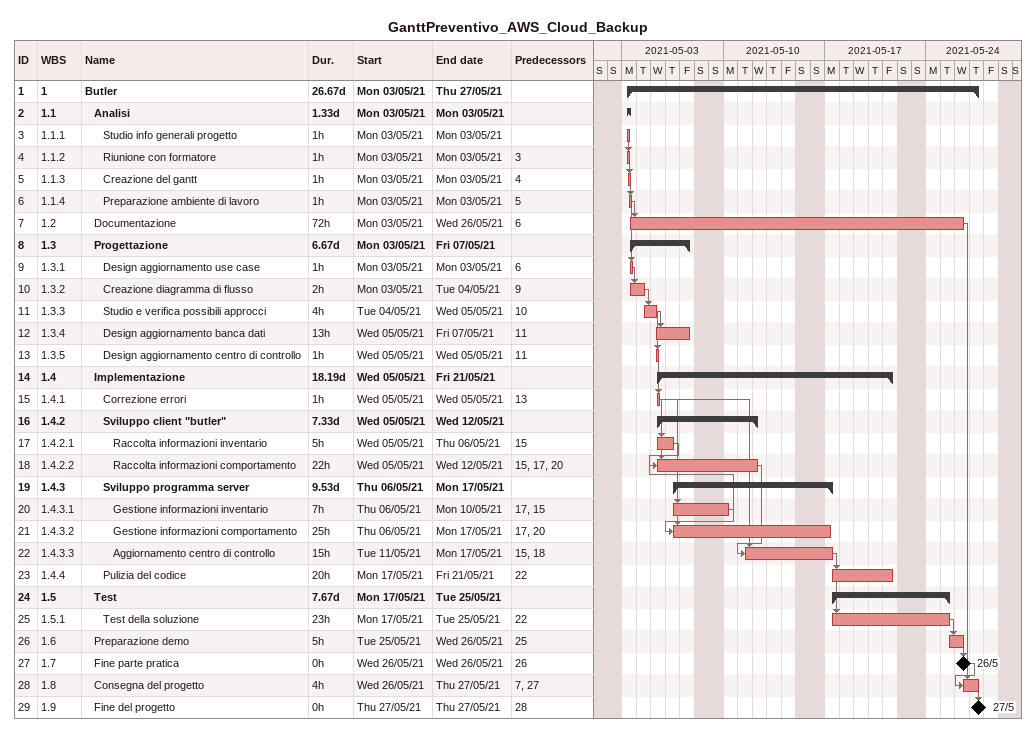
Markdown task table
GanttPreventivo_AWS_Cloud_Backup

| ID | WBS | Task | Duration | Start | Finish | Predecessors |
|---|---|---|---|---|---|---|
| 1 | 1 | **Butler** | 26.67d | 2021-05-03 | 2021-05-27 |  |
| 2 | 1.1 | **Analisi** | 1.33d | 2021-05-03 | 2021-05-03 |  |
| 3 | 1.1.1 | Studio info generali progetto | 1h | 2021-05-03 | 2021-05-03 |  |
| 4 | 1.1.2 | Riunione con formatore | 1h | 2021-05-03 | 2021-05-03 | 3 |
| 5 | 1.1.3 | Creazione del gantt | 1h | 2021-05-03 | 2021-05-03 | 4 |
| 6 | 1.1.4 | Preparazione ambiente di lavoro | 1h | 2021-05-03 | 2021-05-03 | 5 |
| 7 | 1.2 | Documentazione | 72h | 2021-05-03 | 2021-05-26 | 6 |
| 8 | 1.3 | **Progettazione** | 6.67d | 2021-05-03 | 2021-05-07 |  |
| 9 | 1.3.1 | Design aggiornamento use case | 1h | 2021-05-03 | 2021-05-03 | 6 |
| 10 | 1.3.2 | Creazione diagramma di flusso | 2h | 2021-05-03 | 2021-05-04 | 9 |
| 11 | 1.3.3 | Studio e verifica possibili approcci | 4h | 2021-05-04 | 2021-05-05 | 10 |
| 12 | 1.3.4 | Design aggiornamento banca dati | 13h | 2021-05-05 | 2021-05-07 | 11 |
| 13 | 1.3.5 | Design aggiornamento centro di controllo | 1h | 2021-05-05 | 2021-05-05 | 11 |
| 14 | 1.4 | **Implementazione** | 18.19d | 2021-05-05 | 2021-05-21 |  |
| 15 | 1.4.1 | Correzione errori | 1h | 2021-05-05 | 2021-05-05 | 13 |
| 16 | 1.4.2 | **Sviluppo client "butler"** | 7.33d | 2021-05-05 | 2021-05-12 |  |
| 17 | 1.4.2.1 | Raccolta informazioni inventario | 5h | 2021-05-05 | 2021-05-06 | 15 |
| 18 | 1.4.2.2 | Raccolta informazioni comportamento | 22h | 2021-05-05 | 2021-05-12 | 15, 17, 20 |
| 19 | 1.4.3 | **Sviluppo programma server** | 9.53d | 2021-05-06 | 2021-05-17 |  |
| 20 | 1.4.3.1 | Gestione informazioni inventario | 7h | 2021-05-06 | 2021-05-10 | 17, 15 |
| 21 | 1.4.3.2 | Gestione informazioni comportamento | 25h | 2021-05-06 | 2021-05-17 | 17, 20 |
| 22 | 1.4.3.3 | Aggiornamento centro di controllo | 15h | 2021-05-11 | 2021-05-17 | 15, 18 |
| 23 | 1.4.4 | Pulizia del codice | 20h | 2021-05-17 | 2021-05-21 | 22 |
| 24 | 1.5 | **Test** | 7.67d | 2021-05-17 | 2021-05-25 |  |
| 25 | 1.5.1 | Test della soluzione | 23h | 2021-05-17 | 2021-05-25 | 22 |
| 26 | 1.6 | Preparazione demo | 5h | 2021-05-25 | 2021-05-26 | 25 |
| 27 | 1.7 | Fine parte pratica | 0h | 2021-05-26 | 2021-05-26 | 26 |
| 28 | 1.8 | Consegna del progetto | 4h | 2021-05-26 | 2021-05-27 | 7, 27 |
| 29 | 1.9 | Fine del progetto | 0h | 2021-05-27 | 2021-05-27 | 28 |
